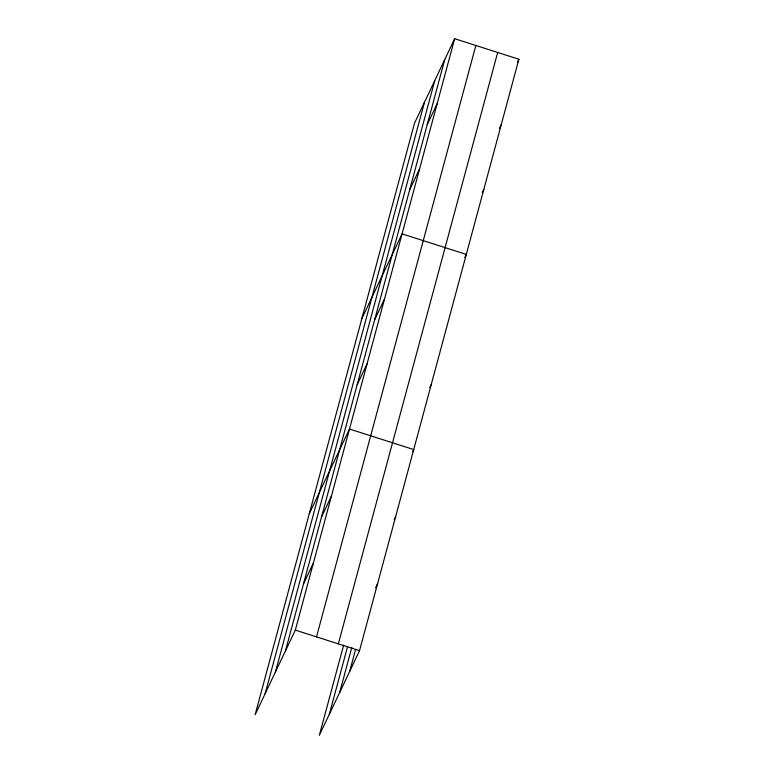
<?xml version="1.0" encoding="UTF-8"?>
<svg xmlns="http://www.w3.org/2000/svg" width="774" height="774" viewBox="0 0 774 774"><rect width="100%" height="100%" fill="white"/><g stroke="black" fill="none" stroke-linecap="round" stroke-linejoin="round"><path stroke-width="1.16" d="M265.124 693.697L424.462 102.284M275.438 671.987L434.765 80.573M285.442 650.915L444.769 59.511M454.657 38.7L414.458 123.356L255.12 714.76L295.32 630.113L454.657 38.7L518.88 59.24L359.542 650.644L319.343 735.3L343.627 645.158M316.508 636.886L475.846 45.473M338.344 643.871L497.682 52.458M329.347 714.228L347.41 647.199M339.66 692.527L351.802 647.451M349.664 671.455L355.576 649.492M427.248 124.566L437.126 103.755M409.717 189.62L419.605 168.809M361.874 318.52L402.074 233.864L466.296 254.404L464.816 257.519M374.664 319.73L384.543 298.919M357.143 384.784L367.021 363.974M517.4 62.355L518.88 59.24M309.3 513.684L349.49 429.028L413.713 449.568L412.726 451.648M499.375 128.455L501.349 124.295M321.558 516.868L331.436 496.057M482.347 192.465L483.827 189.349M303.495 583.896L313.373 563.085M429.764 387.629L431.244 384.514M394.179 519.712L395.659 516.597M375.622 587.785L377.596 583.615M295.32 630.113L359.542 650.644"/></g></svg>
